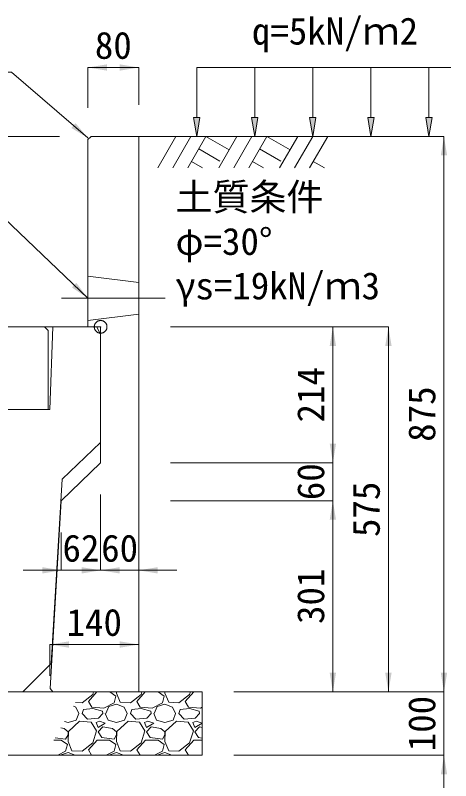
# Model space of a CAD drawing. Units: millimetres at full size, sheet at 1:40. Extents: x 206103 to 244503, y 883348 to 903496.
# Drawn here: x 229476 to 230162, y 893908 to 895114 of the extents above; entities that cross this region are included whole.
import ezdxf
from ezdxf.enums import TextEntityAlignment as Align

# ---------------------------------------------------------------- set-up
doc = ezdxf.new("R2010")
doc.units = ezdxf.units.MM
doc.header["$LTSCALE"] = 40
doc.header["$PDMODE"] = 32
doc.header["$PDSIZE"] = 20
doc.linetypes.add('DASHED', pattern=[7.5, 6, -1.5])
doc.linetypes.add('USER1', pattern=[28.575, 19.05, -3.175, 3.175, -3.175])
for name, color, linetype, lineweight in [('0_2', 7, 'Continuous', 20), ('パネックスKUR', 2, 'Continuous', 20), ('基礎材', 7, 'Continuous', 15), ('寸法線', 7, 'Continuous', 13), ('引出線', 4, 'Continuous', 13), ('本体', 2, 'Continuous', 13), ('補助線', 8, 'USER1', 13), ('ﾊｯﾁﾝｸﾞ', 7, 'Continuous', 5)]:
    doc.layers.add(name, color=color, linetype=linetype, lineweight=lineweight)
doc.layers.add('文字', color=7, linetype='Continuous')
doc.styles.add('ＭＳ ゴシック', font='')
doc.styles.get('ＭＳ ゴシック').set_extended_font_data('MS Gothic')

# ---------------------------------------------------------------- blocks, each defined once
blk = doc.blocks.new('filled_arrow')
at = {"color": 0, "linetype": 'Continuous', "lineweight": -2}
blk.add_solid([(7.5, 1.25), (0, 0), (7.5, -1.25)], dxfattribs=at)

msp = doc.modelspace()

# ---------------------------------------------------------------- hatches: boundary and pattern name
at = {"layer": '寸法線'}
for points in [[(229766.62, 894953.33), (229761.62, 894923.33), (229756.62, 894953.33)], [(229858.03, 894953.33), (229853.03, 894923.33), (229848.03, 894953.33)], [(229949.44, 894953.33), (229944.44, 894923.33), (229939.44, 894953.33)], [(230040.86, 894953.33), (230035.86, 894923.33), (230030.86, 894953.33)], [(230132.27, 894953.33), (230127.27, 894923.33), (230122.27, 894953.33)]]:
    msp.add_hatch(color=256, dxfattribs=at).paths.add_polyline_path(points)

# ---------------------------------------------------------------- linework, layer by layer
at = {"layer": '0_2'}
msp.add_line((229670.21, 894923.33), (230070.21, 894923.33), dxfattribs=at)
at = {"layer": 'パネックスKUR'}
for p, q in [((229590.21, 894918.33), (229595.21, 894923.33)), ((229670.21, 894923.33), (229595.21, 894923.33)), ((229670.21, 894923.33), (229670.21, 894048.33)), ((229590.21, 894919.67), (229590.21, 894623.33)), ((229610.21, 894623.33), (229590.21, 894623.33)), ((229610.21, 894623.33), (229610.21, 894409.33)), ((229610.21, 894409.33), (229548.21, 894349.33)), ((229548.21, 894349.33), (229530.5, 894053.32)), ((229535.21, 894048.33), (229530.5, 894053.32)), ((229670.21, 894048.33), (229535.21, 894048.33))]:
    msp.add_line(p, q, dxfattribs=at)
at = {"layer": 'パネックスKUR', "linetype": 'DASHED', "lineweight": 9}
for p, q in [((229590.21, 894703.33), (229670.21, 894693.33)), ((229590.21, 894633.33), (229670.21, 894643.33))]:
    msp.add_line(p, q, dxfattribs=at)
at = {"layer": '基礎材'}
for p, q in [((228987.71, 894048.33), (229770.23, 894048.33)), ((229770.23, 894048.33), (229770.23, 893948.33)), ((228987.71, 893948.33), (229770.23, 893948.33))]:
    msp.add_line(p, q, dxfattribs=at)
at = {"layer": '寸法線'}
for p, q in [((229590.21, 895031.88), (229670.21, 895031.88)), ((229590.21, 894968.33), (229590.21, 895031.88)), ((229670.21, 894973.33), (229670.21, 895031.88)), ((229545.21, 894923.33), (229040.21, 894923.33)), ((229720.21, 894923.33), (230151.05, 894923.33)), ((230151.05, 894048.33), (230151.05, 894923.33)), ((229540.21, 894623.33), (229040.21, 894623.33)), ((229720.21, 894623.33), (230063.55, 894623.33)), ((229720.21, 894623.33), (229976.05, 894623.33)), ((229976.05, 894623.33), (229976.05, 894409.33)), ((230063.55, 894623.33), (230063.55, 894048.33)), ((229976.05, 894469.33), (229976.05, 894289.33)), ((229720.21, 894409.33), (229976.05, 894409.33)), ((229720.21, 894409.33), (229976.05, 894409.33)), ((229610.21, 894359.33), (229610.21, 894239.74)), ((229610.21, 894359.33), (229610.21, 894239.74)), ((229720.21, 894349.33), (229976.05, 894349.33)), ((229720.21, 894349.33), (229976.05, 894349.33)), ((229976.05, 894349.33), (229976.05, 894048.33)), ((229548.21, 894299.33), (229548.21, 894239.74)), ((229670.21, 894299.33), (229670.21, 894239.74)), ((229670.21, 894239.74), (229488.21, 894239.74)), ((229550.21, 894239.74), (229730.21, 894239.74)), ((229530.21, 894122.85), (229670.21, 894122.85)), ((229530.21, 894073.33), (229530.21, 894122.85)), ((229670.21, 894073.33), (229670.21, 894122.85)), ((230151.05, 894108.33), (230151.05, 893888.33)), ((229820.23, 894048.33), (230151.05, 894048.33)), ((229820.23, 894048.33), (230151.05, 894048.33)), ((229820.23, 894048.33), (230063.55, 894048.33)), ((229820.23, 894048.33), (229976.05, 894048.33)), ((229820.23, 893948.33), (230151.05, 893948.33))]:
    msp.add_line(p, q, dxfattribs=at)
at = {"layer": '寸法線', "lineweight": 9}
for p, q in [((230161.62, 895031.88), (229761.62, 895031.88)), ((229761.62, 894953.33), (229761.62, 895031.88)), ((229853.03, 894953.33), (229853.03, 895031.88)), ((229944.44, 894953.33), (229944.44, 895031.88)), ((230035.86, 894953.33), (230035.86, 895031.88)), ((230127.27, 894953.33), (230127.27, 895031.88))]:
    msp.add_line(p, q, dxfattribs=at)
for points in [[(229766.62, 894953.33), (229761.62, 894923.33), (229756.62, 894953.33)], [(229858.03, 894953.33), (229853.03, 894923.33), (229848.03, 894953.33)], [(229949.44, 894953.33), (229944.44, 894923.33), (229939.44, 894953.33)], [(230040.86, 894953.33), (230035.86, 894923.33), (230030.86, 894953.33)], [(230132.27, 894953.33), (230127.27, 894923.33), (230122.27, 894953.33)]]:
    msp.add_lwpolyline(points, close=True, dxfattribs=at)
at = {"layer": '引出線'}
for points in [[(229590.21, 894920.83), (229470, 895024.29), (229161.75, 895024.29)], [(229590.21, 894668.33), (229397.75, 894851.78), (229226, 894851.78)]]:
    msp.add_lwpolyline(points, dxfattribs=at)
at = {"layer": '本体'}
for p, q in [((229535.21, 894623.33), (229530.21, 894493.33)), ((229535.21, 894623.33), (229604.21, 894623.33)), ((229610.21, 894611.33), (229604.21, 894623.33)), ((229610.21, 894611.33), (229610.21, 894441.33)), ((229462.71, 894493.33), (229530.21, 894493.33)), ((229610.21, 894441.33), (229549.71, 894383.33)), ((229549.71, 894383.33), (229532.15, 894092.78)), ((229487.71, 894048.33), (229532.15, 894092.78)), ((229087.71, 894048.33), (229487.71, 894048.33))]:
    msp.add_line(p, q, dxfattribs=at)
at = {"layer": '本体', "lineweight": 20}
msp.add_lwpolyline([(229047.71, 894493.33), (229047.71, 894617.33), (229053.71, 894623.33), (229521.71, 894623.33), (229527.71, 894617.33), (229527.71, 894493.33)], close=True, dxfattribs=at)
at = {"layer": '補助線'}
msp.add_line((229548.35, 894668.33), (229712.06, 894668.33), dxfattribs=at)
msp.add_point((229610.21, 894623.33), dxfattribs=at)
at = {"layer": 'ﾊｯﾁﾝｸﾞ', "lineweight": 9}
for p, q in [((229728.85, 894923.32), (229700.21, 894873.7)), ((229752.48, 894923.32), (229723.83, 894873.7)), ((229776.1, 894923.32), (229747.45, 894873.7)), ((229776.1, 894923.32), (229812.67, 894902.21)), ((229824.86, 894923.32), (229796.21, 894873.7)), ((229848.48, 894923.32), (229819.83, 894873.7)), ((229872.1, 894923.32), (229843.45, 894873.7)), ((229872.1, 894923.32), (229908.67, 894902.21)), ((229920.85, 894923.32), (229892.2, 894873.7)), ((229944.48, 894923.32), (229915.83, 894873.7)), ((229968.1, 894923.32), (229939.45, 894873.7)), ((229764.68, 894903.54), (229798.09, 894884.25)), ((229860.68, 894903.54), (229894.09, 894884.25)), ((229753.26, 894883.75), (229770.67, 894873.7)), ((229849.25, 894883.75), (229866.67, 894873.7)), ((229945.25, 894883.75), (229962.67, 894873.7))]:
    msp.add_line(p, q, dxfattribs=at)
at = {"layer": 'ﾊｯﾁﾝｸﾞ'}
for p, q in [((229581.01, 894031.05), (229597.77, 894044)), ((229590.91, 894033.33), (229604.41, 894048.33)), ((229597.77, 894044), (229599.16, 894048.33)), ((229624.79, 894048.33), (229634.35, 894041.71)), ((229634.35, 894041.71), (229631.3, 894031.05)), ((229635.21, 894048.33), (229635.11, 894046.29)), ((229635.11, 894046.29), (229641.21, 894031.81)), ((229657.21, 894031.05), (229673.97, 894044)), ((229667.11, 894033.33), (229680.61, 894048.33)), ((229673.97, 894044), (229675.36, 894048.33)), ((229700.99, 894048.33), (229710.55, 894041.71)), ((229710.55, 894041.71), (229707.5, 894031.05)), ((229711.41, 894048.33), (229711.31, 894046.29)), ((229711.31, 894046.29), (229717.41, 894031.81)), ((229733.41, 894031.05), (229750.17, 894044)), ((229743.31, 894033.33), (229756.81, 894048.33)), ((229750.17, 894044), (229751.56, 894048.33)), ((229570.91, 894031.53), (229581.01, 894031.05)), ((229596.25, 894024.19), (229590.91, 894033.33)), ((229631.3, 894031.05), (229615.3, 894022.66)), ((229641.21, 894031.81), (229657.21, 894031.05)), ((229672.45, 894024.19), (229667.11, 894033.33)), ((229707.5, 894031.05), (229691.5, 894022.66)), ((229717.41, 894031.81), (229733.41, 894031.05)), ((229748.65, 894024.19), (229743.31, 894033.33)), ((229567.46, 894025.55), (229571.1, 894024.19)), ((229571.1, 894024.19), (229575.67, 894014.28)), ((229581.01, 894014.28), (229583.29, 894020.38)), ((229597.77, 894021.9), (229583.29, 894020.38)), ((229615.3, 894022.66), (229596.25, 894024.19)), ((229613.01, 894018.09), (229597.77, 894021.9)), ((229613.77, 894014.28), (229613.01, 894018.09)), ((229618.35, 894014.28), (229622.92, 894024.95)), ((229622.92, 894024.95), (229635.11, 894028.76)), ((229635.11, 894028.76), (229647.3, 894024.19)), ((229647.3, 894024.19), (229651.87, 894014.28)), ((229657.21, 894014.28), (229659.49, 894020.38)), ((229673.97, 894021.9), (229659.49, 894020.38)), ((229691.5, 894022.66), (229672.45, 894024.19)), ((229689.21, 894018.09), (229673.97, 894021.9)), ((229689.97, 894014.28), (229689.21, 894018.09)), ((229694.55, 894014.28), (229699.12, 894024.95)), ((229699.12, 894024.95), (229711.31, 894028.76)), ((229711.31, 894028.76), (229723.5, 894024.19)), ((229723.5, 894024.19), (229728.07, 894014.28)), ((229733.41, 894014.28), (229735.69, 894020.38)), ((229750.17, 894021.9), (229735.69, 894020.38)), ((229767.7, 894022.66), (229748.65, 894024.19)), ((229765.41, 894018.09), (229750.17, 894021.9)), ((229766.17, 894014.28), (229765.41, 894018.09)), ((229770.23, 894023.99), (229767.7, 894022.66)), ((229571.86, 894003.61), (229575.67, 894014.28)), ((229589.39, 894005.14), (229581.01, 894014.28)), ((229606.92, 894006.66), (229589.39, 894005.14)), ((229613.77, 894014.28), (229606.92, 894006.66)), ((229617.58, 894014.28), (229622.16, 894003.61)), ((229648.06, 894003.61), (229651.87, 894014.28)), ((229665.59, 894005.14), (229657.21, 894014.28)), ((229683.12, 894006.66), (229665.59, 894005.14)), ((229689.97, 894014.28), (229683.12, 894006.66)), ((229693.78, 894014.28), (229698.36, 894003.61)), ((229724.26, 894003.61), (229728.07, 894014.28)), ((229741.79, 894005.14), (229733.41, 894014.28)), ((229759.32, 894006.66), (229741.79, 894005.14)), ((229766.17, 894014.28), (229759.32, 894006.66)), ((229769.98, 894014.28), (229770.23, 894013.7)), ((229553.52, 894001.39), (229558.91, 893999.8)), ((229558.91, 893999.8), (229571.86, 894003.61)), ((229577.2, 894002.09), (229559.67, 893986.09)), ((229595.49, 894000.57), (229577.2, 894002.09)), ((229603.87, 893986.85), (229595.49, 894000.57)), ((229608.44, 894002.09), (229603.11, 893999.8)), ((229603.11, 893999.8), (229606.15, 893992.18)), ((229606.15, 893992.18), (229617.58, 893999.04)), ((229617.58, 893999.04), (229608.44, 894002.09)), ((229622.16, 894003.61), (229635.11, 893999.8)), ((229635.11, 893999.8), (229648.06, 894003.61)), ((229653.4, 894002.09), (229635.87, 893986.09)), ((229671.69, 894000.57), (229653.4, 894002.09)), ((229680.07, 893986.85), (229671.69, 894000.57)), ((229684.64, 894002.09), (229679.31, 893999.8)), ((229679.31, 893999.8), (229682.35, 893992.18)), ((229682.35, 893992.18), (229693.78, 893999.04)), ((229693.78, 893999.04), (229684.64, 894002.09)), ((229698.36, 894003.61), (229711.31, 893999.8)), ((229711.31, 893999.8), (229724.26, 894003.61)), ((229729.6, 894002.09), (229712.07, 893986.09)), ((229747.89, 894000.57), (229729.6, 894002.09)), ((229756.27, 893986.85), (229747.89, 894000.57)), ((229760.84, 894002.09), (229755.51, 893999.8)), ((229755.51, 893999.8), (229758.55, 893992.18)), ((229758.55, 893992.18), (229769.98, 893999.04)), ((229769.98, 893999.04), (229760.84, 894002.09)), ((229552.81, 893990.66), (229547.76, 893991.42)), ((229558.91, 893985.33), (229552.81, 893990.66)), ((229559.67, 893986.09), (229558.91, 893970.09)), ((229558.91, 893980.75), (229558.91, 893985.33)), ((229597.77, 893967.8), (229603.87, 893986.85)), ((229613.77, 893992.95), (229606.15, 893985.33)), ((229606.15, 893985.33), (229612.25, 893976.18)), ((229629.01, 893990.66), (229613.77, 893992.95)), ((229635.11, 893985.33), (229629.01, 893990.66)), ((229635.87, 893986.09), (229635.11, 893970.09)), ((229635.11, 893980.75), (229635.11, 893985.33)), ((229673.97, 893967.8), (229680.07, 893986.85)), ((229689.97, 893992.95), (229682.35, 893985.33)), ((229682.35, 893985.33), (229688.45, 893976.18)), ((229705.21, 893990.66), (229689.97, 893992.95)), ((229711.31, 893985.33), (229705.21, 893990.66)), ((229712.07, 893986.09), (229711.31, 893970.09)), ((229711.31, 893980.75), (229711.31, 893985.33)), ((229750.17, 893967.8), (229756.27, 893986.85)), ((229766.17, 893992.95), (229758.55, 893985.33)), ((229758.55, 893985.33), (229764.65, 893976.18)), ((229770.23, 893992.34), (229766.17, 893992.95)), ((229536.76, 893972.37), (229548.24, 893972.37)), ((229538.77, 893975.86), (229555.1, 893973.9)), ((229548.24, 893972.37), (229558.15, 893965.51)), ((229555.1, 893973.9), (229558.91, 893980.75)), ((229558.91, 893970.09), (229565.01, 893955.61)), ((229590.91, 893957.13), (229604.63, 893972.37)), ((229604.63, 893972.37), (229624.44, 893972.37)), ((229612.25, 893976.18), (229631.3, 893973.9)), ((229624.44, 893972.37), (229634.35, 893965.51)), ((229631.3, 893973.9), (229635.11, 893980.75)), ((229635.11, 893970.09), (229641.21, 893955.61)), ((229667.11, 893957.13), (229680.83, 893972.37)), ((229680.83, 893972.37), (229700.64, 893972.37)), ((229688.45, 893976.18), (229707.5, 893973.9)), ((229700.64, 893972.37), (229710.55, 893965.51)), ((229707.5, 893973.9), (229711.31, 893980.75)), ((229711.31, 893970.09), (229717.41, 893955.61)), ((229743.31, 893957.13), (229757.03, 893972.37)), ((229757.03, 893972.37), (229770.23, 893972.37)), ((229764.65, 893976.18), (229770.23, 893975.51)), ((229558.15, 893965.51), (229555.1, 893954.85)), ((229581.01, 893954.85), (229597.77, 893967.8)), ((229596.05, 893948.33), (229590.91, 893957.13)), ((229634.35, 893965.51), (229631.3, 893954.85)), ((229657.21, 893954.85), (229673.97, 893967.8)), ((229672.25, 893948.33), (229667.11, 893957.13)), ((229710.55, 893965.51), (229707.5, 893954.85)), ((229733.41, 893954.85), (229750.17, 893967.8)), ((229748.45, 893948.33), (229743.31, 893957.13)), ((229555.1, 893954.85), (229542.66, 893948.33)), ((229546.54, 893948.33), (229546.72, 893948.75)), ((229546.72, 893948.75), (229558.91, 893952.56)), ((229558.91, 893952.56), (229570.19, 893948.33)), ((229565.01, 893955.61), (229581.01, 893954.85)), ((229631.3, 893954.85), (229618.86, 893948.33)), ((229622.74, 893948.33), (229622.92, 893948.75)), ((229622.92, 893948.75), (229635.11, 893952.56)), ((229635.11, 893952.56), (229646.39, 893948.33)), ((229641.21, 893955.61), (229657.21, 893954.85)), ((229707.5, 893954.85), (229695.06, 893948.33)), ((229698.94, 893948.33), (229699.12, 893948.75)), ((229699.12, 893948.75), (229711.31, 893952.56)), ((229711.31, 893952.56), (229722.59, 893948.33)), ((229717.41, 893955.61), (229733.41, 893954.85))]:
    msp.add_line(p, q, dxfattribs=at)

# ---------------------------------------------------------------- block references
at = {"layer": '寸法線', "xscale": 4, "yscale": 4}
for p in [(229590.21, 895031.88), (229610.21, 894239.74), (229670.21, 894239.74), (229530.21, 894122.85)]:
    msp.add_blockref('filled_arrow', p, dxfattribs=at)
for p, rotation in [((229670.21, 895031.88), 180), ((230151.05, 894923.33), 270), ((229976.05, 894623.33), 270), ((230063.55, 894623.33), 270), ((229976.05, 894409.33), 90), ((229976.05, 894409.33), 90), ((229976.05, 894349.33), 270), ((229976.05, 894349.33), 270), ((229548.21, 894239.74), 180), ((229610.21, 894239.74), 180), ((229670.21, 894122.85), 180), ((229976.05, 894048.33), 90), ((230063.55, 894048.33), 90), ((230151.05, 894048.33), 90), ((230151.05, 894048.33), 90), ((230151.05, 893948.33), 270)]:
    msp.add_blockref('filled_arrow', p, dxfattribs=dict(at, rotation=rotation))
at = {"layer": '引出線', "xscale": 4, "yscale": 4}
for p, rotation in [((229590.21, 894920.83), 139.3), ((229590.21, 894668.33), 136.4)]:
    msp.add_blockref('filled_arrow', p, dxfattribs=dict(at, rotation=rotation))

# ---------------------------------------------------------------- texts
at = {"layer": '寸法線', "style": 'ＭＳ ゴシック'}
for s, p in [('80', (229630.21, 895066.88)), ('62', (229579.21, 894274.74)), ('60', (229640.21, 894274.74)), ('140', (229600.21, 894157.85))]:
    msp.add_text(s, height=42.72, dxfattribs=at).set_placement(p, align=Align.MIDDLE_CENTER)
for s, p in [('土質条件', (229728.17, 894849.34)), ('φ=30°', (229728.17, 894779.34)), ('γs=19kN/ｍ3', (229728.17, 894709.34))]:
    msp.add_text(s, height=42.72, dxfattribs=at).set_placement(p, align=Align.TOP_LEFT)
for s, p in [('214', (229941.05, 894516.33)), ('875', (230116.05, 894485.83)), ('60', (229941.05, 894379.33)), ('575', (230028.55, 894335.83)), ('301', (229941.05, 894198.83)), ('100', (230116.05, 893998.33))]:
    msp.add_text(s, height=42.72, rotation=90, dxfattribs=at).set_placement(p, align=Align.MIDDLE_CENTER)
at = {"layer": '文字', "style": 'ＭＳ ゴシック'}
msp.add_text('q=5kN/ｍ2', height=42.72, dxfattribs=at).set_placement((229848.51, 895055.15), align=Align.BOTTOM_LEFT)

doc.saveas('drawing.dxf')
